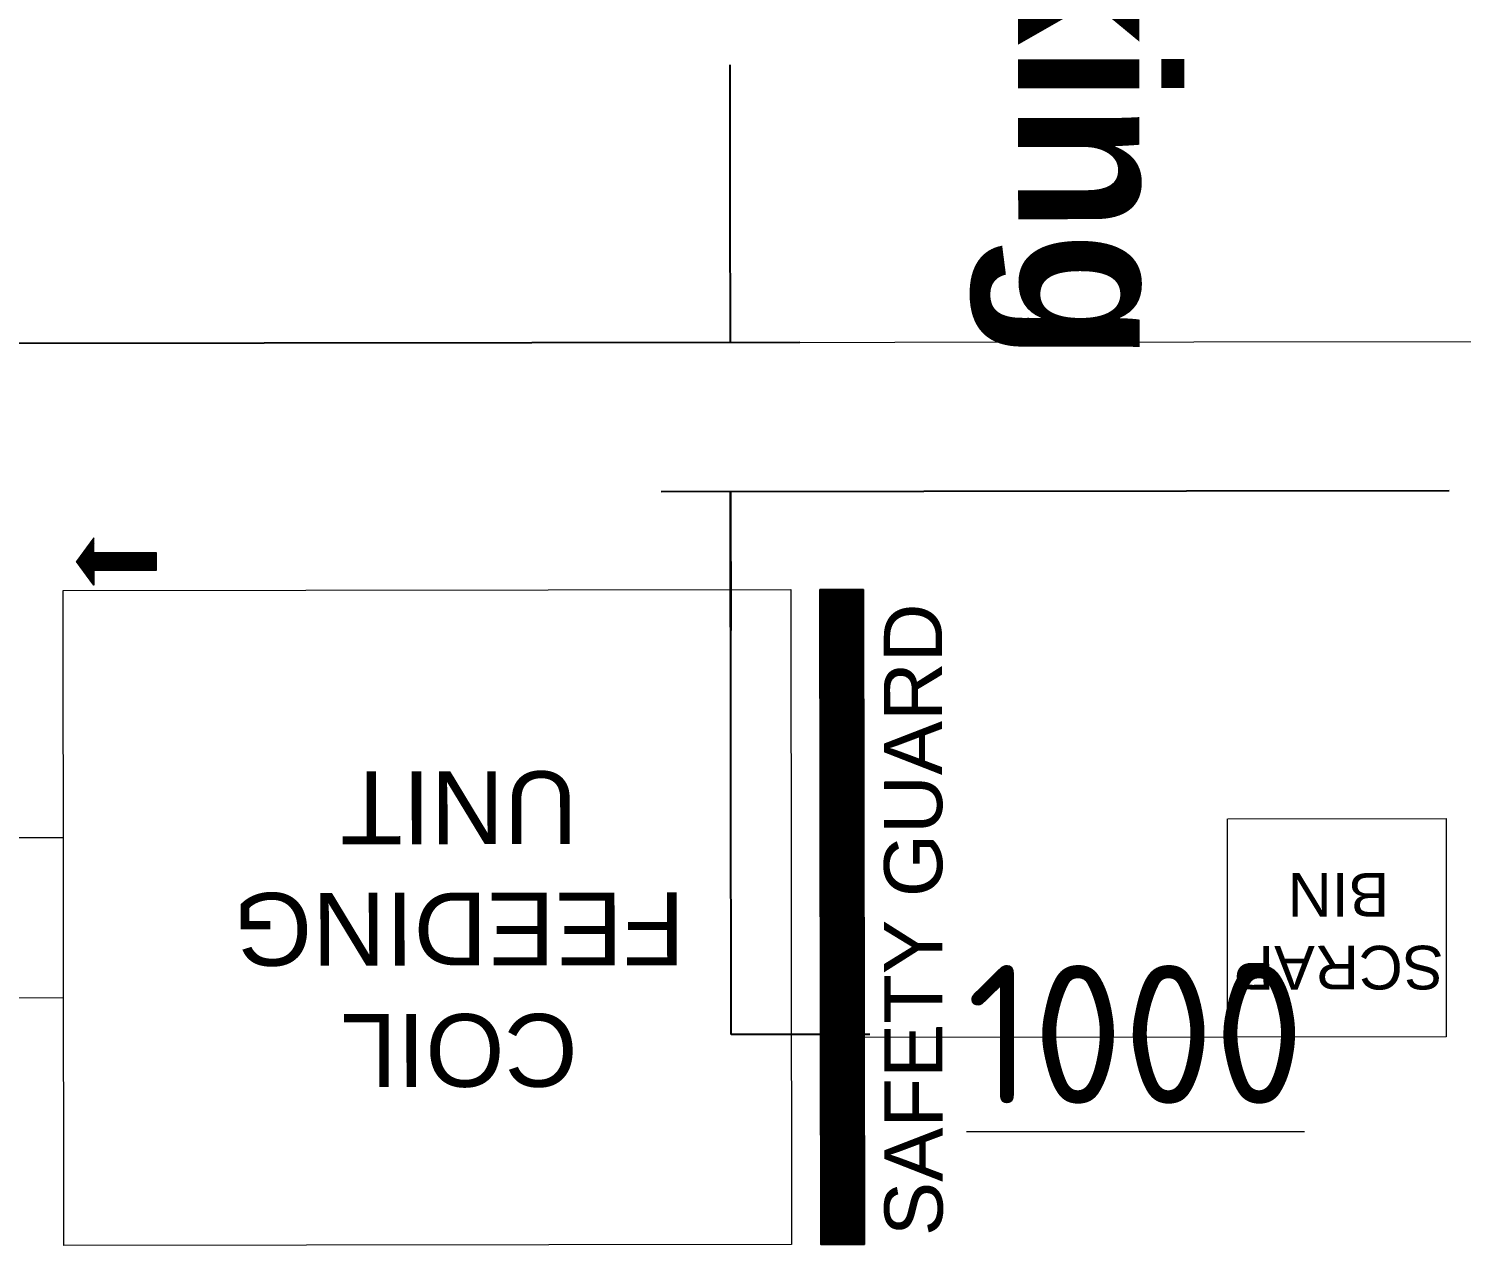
# Model space of a CAD drawing. Header units: feet. Extents: x -99009 to 3252343, y -11094690 to 9035152.
# Drawn here: x 2474005 to 2483849, y -1911380 to -1903014 of the extents above; entities that cross this region are included whole.
import ezdxf

# ---------------------------------------------------------------- set-up
doc = ezdxf.new("R2010")
doc.units = ezdxf.units.FT
doc.header["$PDSIZE"] = -1
doc.layers.add('1', color=1, linetype='Continuous')
doc.layers.add('TEXT-INSIDE_BUILDING', color=7, linetype='Continuous')
doc.styles.add('SEACAD_Solid_Edge_ANSI', font='')
doc.styles.get("Standard").update_dxf_attribs({"font": 'GOTHICB.TTF'})
doc.styles.get('SEACAD_Solid_Edge_ANSI').set_extended_font_data('Solid Edge ANSI')
doc.dimstyles.new('ANSI_(mm)', dxfattribs={"dimtxt": 1587.5, "dimasz": 1587.5, "dimexe": 793.75, "dimexo": 793.75, "dimgap": 396.875, "dimtad": 0, "dimtih": 1, "dimtoh": 1, "dimdsep": 46, "dimtxsty": 'SEACAD_Solid_Edge_ANSI', "dimblk1": '_SE_FILLED', "dimblk2": '_SE_FILLED', "dimsah": 1, "dimcen": 793.75, "dimadec": 0, "dimazin": 0, "dimtfac": 0.8, "dimtofl": 0, "dimtmove": 0, "dimatfit": 3, "dimfxl": 1, "dimtolj": 1, "dimarcsym": 0})
pattern_1 = [(315.0650517, (2119459.6553, -1013550.6184), (2.242513613, 2.247611553), [])]

# ---------------------------------------------------------------- blocks, each defined once
blk = doc.blocks.new('_SE_FILLED')
at = {"color": 0}
blk.add_line((0, 0), (-1, 0), dxfattribs=at)
blk.add_solid([(0, 0), (-1, -0.1665), (-1, 0.1665), (0, 0)], dxfattribs=at)
blk = doc.blocks.new('*D2497')
at = {"color": 0, "linetype": 'Continuous', "lineweight": -2}
for p, q in [((2478825.8, -1904216.4), (2478824.7, -1903263.9)), ((2460696.5, -1905189.5), (2479303.1, -1905168.3)), ((2483764.7, -1906190.6), (2478351.8, -1906196.8)), ((2478832.3, -1909923.7), (2478828.1, -1906196.2)), ((2479784.8, -1909923.7), (2478832.3, -1909923.7))]:
    blk.add_line(p, q, dxfattribs=at)
at = {"layer": 'Defpoints', "color": 0}
for p in [(2460220.3, -1905190), (2484383.1, -1905162.6), (2484241, -1906190.1)]:
    blk.add_point(p, dxfattribs=at)
at = {"color": 0, "lineweight": -2, "xscale": 952.5000000000002, "yscale": 952.5000000000002, "zscale": 952.5000000000002}
for p, rotation in [((2478826.9, -1905168.9), 270.0650517140701), ((2478828.1, -1906196.2), 90.06505171407008)]:
    blk.add_blockref('_SE_FILLED', p, dxfattribs=dict(at, rotation=rotation))
at = {"color": 0, "lineweight": 15, "insert": (2481610.4, -1909923.7), "char_height": 952.5, "attachment_point": 5, "style": 'SEACAD_Solid_Edge_ANSI'}
blk.add_mtext('\\A1;\\A1;\\L1000\\l', dxfattribs=at)

msp = doc.modelspace()

# ---------------------------------------------------------------- hatches: boundary and pattern name
at = {"linetype": 'Continuous', "lineweight": 15}
h = msp.add_hatch(dxfattribs=at)
h.set_pattern_fill('LINE', angle=315.065051714, style=0)
h.set_pattern_definition(pattern_1)
h.paths.add_polyline_path([(2474883.69329, -1906734.13773), (2474883.55805, -1906615.02181), (2474452.91478, -1906615.51074), (2474452.79882, -1906513.37652), (2474332.44822, -1906675.20556), (2474453.16598, -1906836.7609), (2474453.05002, -1906734.62667)])
h = msp.add_hatch(dxfattribs=at)
h.set_pattern_fill('LINE', angle=315.065051714, style=0)
h.set_pattern_definition(pattern_1)
h.paths.add_polyline_path([(2479741.76317, -1906867.33115), (2479441.76336, -1906867.67176), (2479446.87251, -1911367.66886), (2479746.87232, -1911367.32825)])

# ---------------------------------------------------------------- linework, layer by layer
at = {"color": 7, "linetype": 'Continuous', "lineweight": 15}
for p, q in [((2459865.22222, -1905190.41747), (2509361.27563, -1905134.22128)), ((2459865.22222, -1905190.41747), (2509361.27563, -1905134.22128)), ((2459865.22352, -1905191.41747), (2509361.27676, -1905135.22128)), ((2474452.79882, -1906513.37652), (2474332.44822, -1906675.20556)), ((2474452.79882, -1906513.37652), (2474332.44822, -1906675.20556)), ((2474452.79882, -1906513.37652), (2474332.44822, -1906675.20556)), ((2474452.91478, -1906615.51074), (2474452.79882, -1906513.37652)), ((2474452.91478, -1906615.51074), (2474452.79882, -1906513.37652)), ((2474452.91478, -1906615.51074), (2474452.79882, -1906513.37652)), ((2474883.55805, -1906615.02181), (2474452.91478, -1906615.51074)), ((2474883.55805, -1906615.02181), (2474452.91478, -1906615.51074)), ((2474883.55805, -1906615.02181), (2474452.91478, -1906615.51074)), ((2474883.69329, -1906734.13773), (2474883.55805, -1906615.02181)), ((2474883.69329, -1906734.13773), (2474883.55805, -1906615.02181)), ((2474883.69329, -1906734.13773), (2474883.55805, -1906615.02181)), ((2474332.44822, -1906675.20556), (2474453.16598, -1906836.7609)), ((2474332.44822, -1906675.20556), (2474453.16598, -1906836.7609)), ((2474453.16598, -1906836.7609), (2474332.44822, -1906675.20556)), ((2474453.05002, -1906734.62667), (2474883.69329, -1906734.13773)), ((2474453.05002, -1906734.62667), (2474883.69329, -1906734.13773)), ((2474883.69329, -1906734.13773), (2474453.05002, -1906734.62667)), ((2474453.16598, -1906836.7609), (2474453.05002, -1906734.62667)), ((2474453.16598, -1906836.7609), (2474453.05002, -1906734.62667)), ((2474453.05002, -1906734.62667), (2474453.16598, -1906836.7609)), ((2474241.76671, -1906873.57566), (2479241.76349, -1906867.89883)), ((2474246.87586, -1911373.57276), (2474241.76671, -1906873.57566)), ((2479241.76349, -1906867.89883), (2479246.87264, -1911367.89593)), ((2479741.76317, -1906867.33115), (2479441.76336, -1906867.67176)), ((2479741.76317, -1906867.33115), (2479441.76336, -1906867.67176)), ((2479441.76336, -1906867.67176), (2479741.76317, -1906867.33115)), ((2479441.76336, -1906867.67176), (2479446.87251, -1911367.66886)), ((2479441.76336, -1906867.67176), (2479446.87251, -1911367.66886)), ((2479446.87251, -1911367.66886), (2479441.76336, -1906867.67176)), ((2479701.76319, -1906867.37656), (2479741.76317, -1906867.33115)), ((2479741.76317, -1906867.33115), (2479746.87232, -1911367.32825)), ((2479746.87232, -1911367.32825), (2479741.76317, -1906867.33115)), ((2479746.87232, -1911367.32825), (2479741.76317, -1906867.33115)), ((2479741.76317, -1906867.33115), (2479746.87232, -1911367.32825)), ((2482243.19141, -1909942.36412), (2482241.48836, -1908442.36509)), ((2482243.55302, -1908442.36275), (2483743.55205, -1908440.6597)), ((2483743.55205, -1908440.6597), (2483745.2551, -1909940.65873)), ((2474243.69684, -1908573.57457), (2467243.70135, -1908581.52213)), ((2474244.60513, -1909373.57405), (2474244.03745, -1908873.57437)), ((2474244.94574, -1909673.57386), (2467244.95025, -1909681.52142)), ((2482245.25607, -1909942.36178), (2479745.25768, -1909945.2002)), ((2483745.2551, -1909940.65873), (2482245.25607, -1909942.36178)), ((2479246.87264, -1911367.89593), (2474246.87586, -1911373.57276)), ((2479744.80766, -1911367.33059), (2479444.80785, -1911367.6712)), ((2479446.87251, -1911367.66886), (2479746.87232, -1911367.32825)), ((2479446.87251, -1911367.66886), (2479746.87232, -1911367.32825)), ((2479746.87232, -1911367.32825), (2479706.87234, -1911367.37366))]:
    msp.add_line(p, q, dxfattribs=at)
at = {"layer": '1'}
msp.add_arc((2520410.24778, -1978395.99612), 100000, 84.1346387202, 194.3871675539, dxfattribs=at)

# ---------------------------------------------------------------- texts
at = {"insert": (2483692.99776, -1899167.81673), "char_height": 1085.439864, "attachment_point": 1, "rotation": 270.065051714}
msp.add_mtext_dynamic_manual_height_columns('Fine Blanking', width=5197.4139339, gutter_width=13567.9983, heights=[0], dxfattribs=at)
at = {"layer": 'TEXT-INSIDE_BUILDING', "lineweight": 15, "attachment_point": 2}
for s, insert, char_height, width, rotation in [('{\\fArial|b0||i0||c0|p34;\\C7;\\H400.;\\W1.;SAFETY GUARD}', (2479882.67564, -1909136.94127), 400, 4510.7315949, 90.065051714), ('{\\fArial|b0||i0||c0|p34;\\C7;\\H500.;\\W1.;COIL\\P}{\\fArial|b0||i0||c0|p34;\\C7;\\H500.;\\W1.;FEEDING\\P}{\\fArial|b0||i0||c0|p34;\\C7;\\H500.;\\W1.;UNIT}', (2476963.36197, -1910284.03752), 500, 6231.5873439, 180.065051714), ('{\\fArial|b0||i0||c0|p34;\\C7;\\H300.;\\W1.;SCRAP\\P}{\\fArial|b0||i0||c0|p34;\\C7;\\H300.;\\W1.;BIN}', (2483005.43185, -1909615.44081), 300, 1611.1404401, 180.065051714)]:
    msp.add_mtext(s, dxfattribs=dict(at, insert=insert, char_height=char_height, width=width, rotation=rotation))

# ---------------------------------------------------------------- dimensions: what is measured, and where the dimension line sits
at = {"color": 7, "linetype": 'Continuous', "lineweight": 15}
dim = msp.add_linear_dim(base=(2478826.88984, -1905168.88901), p1=(2484240.99716, -1906190.09346), p2=(2460220.25217, -1905190.01438), angle=270.065051714, text='\\A1;\\L1000\\l', dimstyle='ANSI_(mm)', override={"dimtxt": 952.5, "dimasz": 952.5, "dimexe": 476.25, "dimexo": 476.25, "dimgap": 238.125, "dimdec": 0, "dimcen": 476.25}, dxfattribs=at)
dim.commit()
dim.dimension.update_dxf_attribs({"geometry": '*D2497', "text_midpoint": (2481610.4133, -1909923.70755), "dimtype": 160})

doc.saveas('drawing.dxf')
